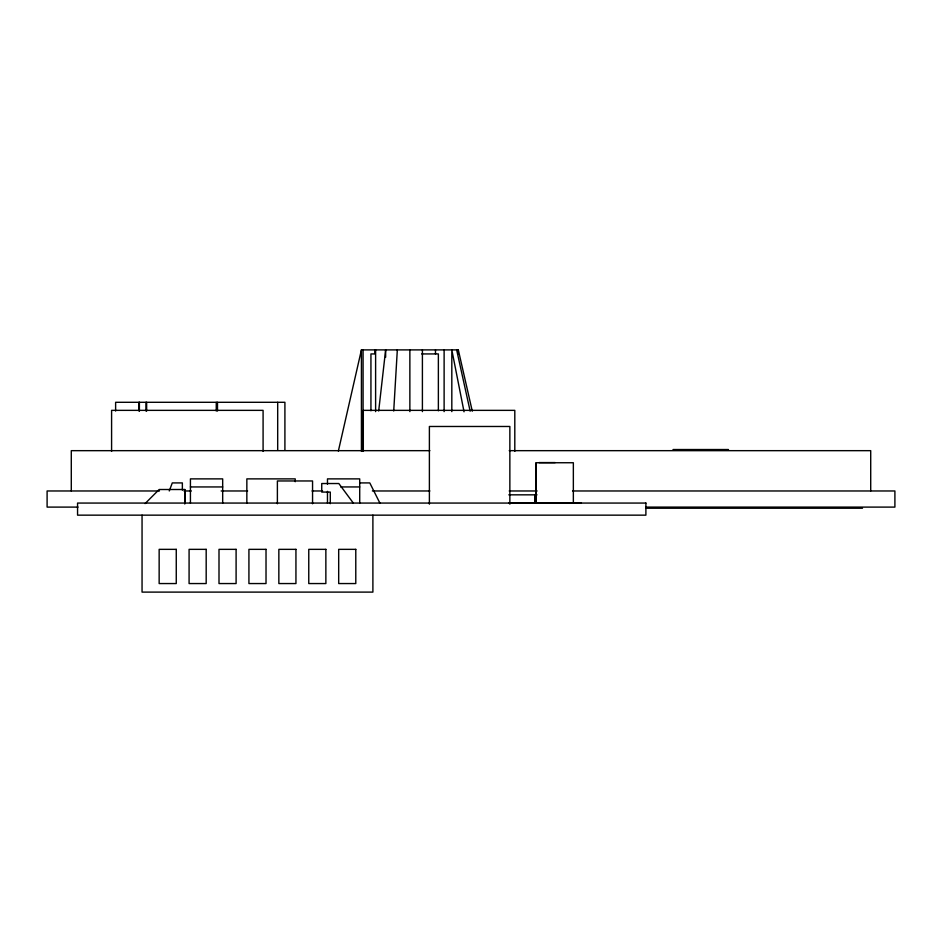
<?xml version="1.0" encoding="UTF-8"?>
<svg xmlns="http://www.w3.org/2000/svg" width="942" height="942" viewBox="0 0 942 942"><rect width="100%" height="100%" fill="white"/><g stroke="black" fill="none" stroke-linecap="round" stroke-linejoin="round"><path stroke-width="1.41" d="M184.809 489.51L184.809 503.758L184.809 489.51L159.151 489.51L145.08 503.593M393.721 410.983L397.324 349.894M378.684 410.983L385.643 349.894L385.643 357.242M338.355 451.077L361.422 349.894L458.307 349.894L472.283 411.171M169.266 490.97L172.292 482.916L182.359 482.916L182.359 490.111M421.686 353.933L438.371 353.933L438.371 410.794M673.012 449.534L728.472 449.534M429.858 450.665L71.286 450.665L71.286 490.97M509.21 450.665L870.714 450.665L870.714 490.97M539.083 462.581L555.203 462.581M359.714 482.916L369.794 482.916L379.873 503.063M190.425 486.943L222.677 486.943M340.663 486.943L359.714 486.943M159.457 490.97L47.1 490.97L47.1 507.102L78.009 507.102M183.984 490.97L191.344 490.97M221.182 490.97L247.628 490.97M312.038 490.97L322.576 490.97M372.384 490.97L429.858 490.97M509.21 490.97L537.128 490.97M572.559 490.97L894.9 490.97L894.9 507.102L646.153 507.102M508.81 494.833L537.011 494.833M508.81 502.887L581.402 503.052M645.717 508.221L862.495 508.221M353.368 503.146L338.837 483.529L321.74 483.529L321.74 492.077L330.289 492.077L330.289 503.699M456.658 349.894L470.152 411.171M464.041 411.795L451.819 349.894L451.819 411.619M573.348 503.052L573.348 462.746L536.057 462.746L536.057 502.91L536.245 462.746M514.803 451.395L514.803 410.359L363.306 410.359L363.306 451.395M509.858 504.17L509.858 426.479L429.387 426.479L429.387 504.17M458.307 349.894L458.307 354.31M444.118 349.894L444.118 411.619M435.487 349.894L435.487 353.933M422.405 349.894L422.405 411.619M409.864 349.894L409.864 411.619M375.611 349.894L375.611 411.619M374.857 349.894L374.857 353.933L370.936 353.933L370.936 410.794M372.891 515.156L372.891 592.106L142.054 592.106L142.054 515.156M363.082 349.894L363.082 451.3M361.422 349.894L361.422 451.3M359.714 503.063L359.714 478.877L327.475 478.877L327.475 484.259M327.475 491.335L327.475 503.063M312.556 503.758L312.556 480.962L277.384 480.962L277.384 503.758M295.223 481.727L295.223 478.877L246.851 478.877L246.851 503.063M284.908 450.276L284.908 402.293L115.619 402.293L115.619 411.018M277.69 402.293L277.69 450.276M263.089 451.395L263.089 410.359L111.592 410.359L111.592 451.395M222.677 503.063L222.677 478.877L190.425 478.877L190.425 503.063M217.496 402.293L217.496 411.018M216.26 402.293L216.26 411.018M146.646 402.293L146.646 411.018M145.963 402.293L145.963 411.018M139.392 402.293L139.392 411.018M139.004 402.293L139.004 411.018M535.056 494.833L535.056 502.887L535.056 494.833M645.894 503.063L77.562 503.063L77.562 515.156L645.894 515.156L645.894 503.063M176.26 549.351L159.151 549.351L159.151 583.557L176.26 583.557L176.26 549.351M206.18 549.351L189.083 549.351L189.083 583.557L206.18 583.557L206.18 549.351M236.101 549.351L219.003 549.351L219.003 583.557L236.101 583.557L236.101 549.351M266.021 549.351L248.924 549.351L248.924 583.557L266.021 583.557L266.021 549.351M295.941 549.351L278.844 549.351L278.844 583.557L295.941 583.557L295.941 549.351M325.861 549.351L308.764 549.351L308.764 583.557L325.861 583.557L325.861 549.351M355.782 549.351L338.684 549.351L338.684 583.557L355.782 583.557L355.782 549.351"/></g></svg>
